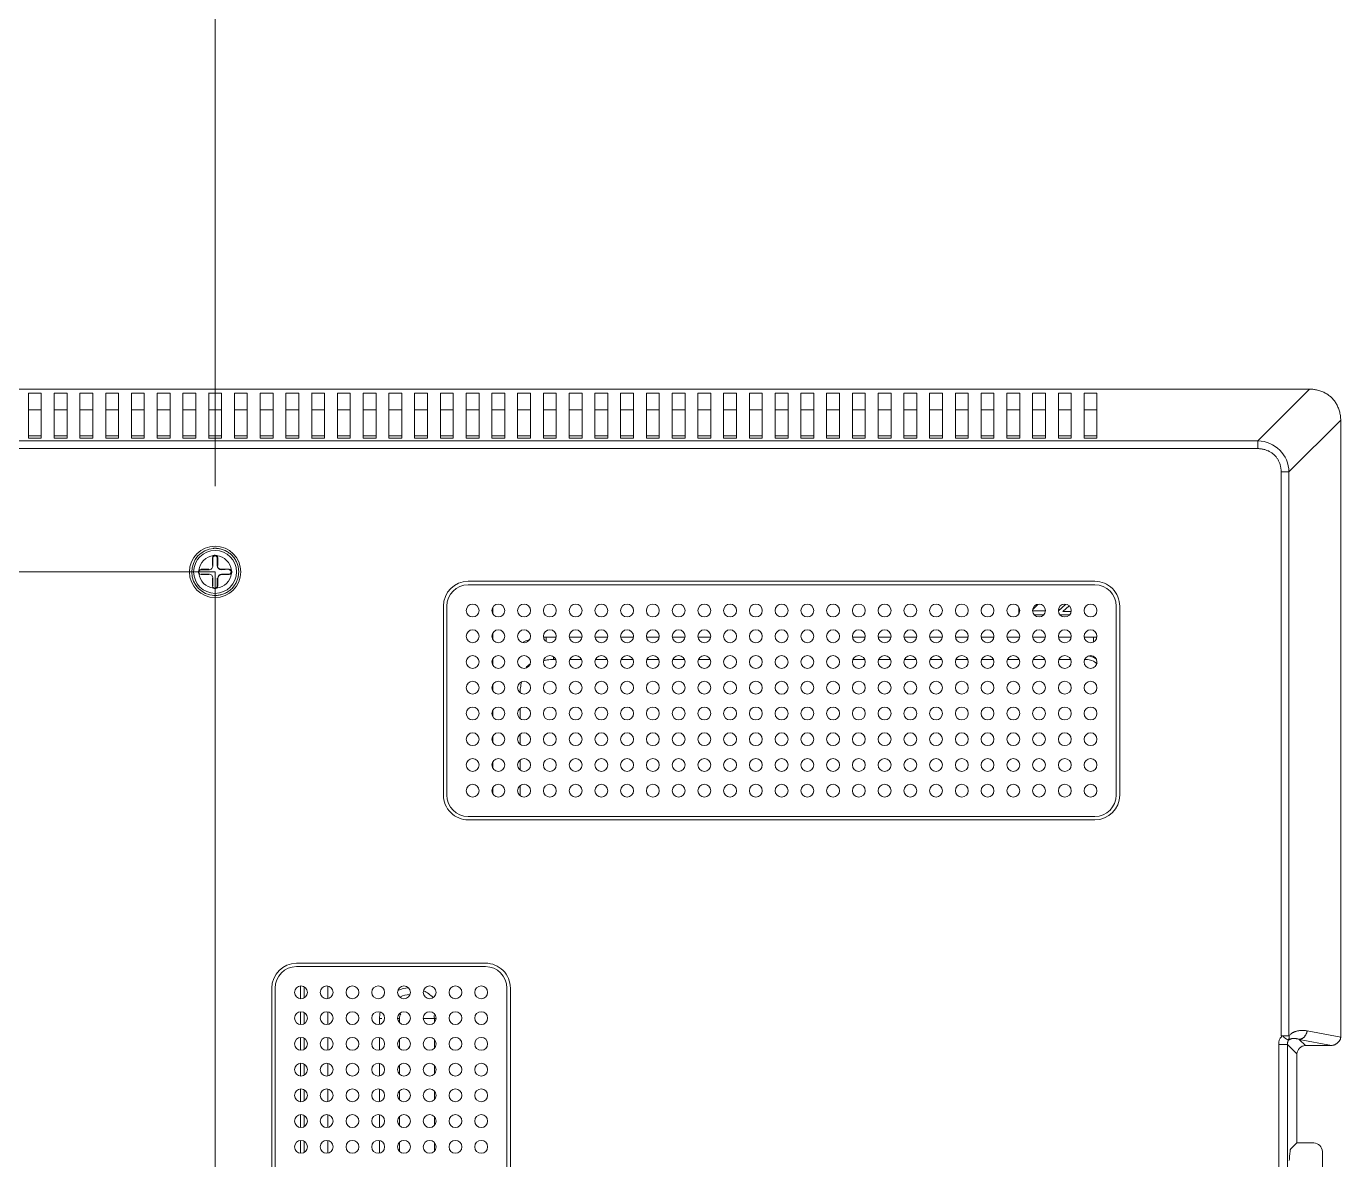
# Model space of a CAD drawing. Extents: x -382 to 1420, y -377 to 265.
# Drawn here: x -189.86 to -177.8, y -6.84 to 3.56 of the extents above; entities that cross this region are included whole.
import ezdxf

# ---------------------------------------------------------------- set-up
doc = ezdxf.new("R2010")
doc.units = 0
doc.header["$MEASUREMENT"] = 0
doc.layers.add('PDF_レイヤー 1', color=7, linetype='CONTINUOUS')

msp = doc.modelspace()

# ---------------------------------------------------------------- linework, layer by layer
at = {"layer": 'PDF_レイヤー 1', "lineweight": 0}
for points in [[(-188.12666, -0.65767), (-188.12666, 14.49723)], [(-189.83921, 0.1945), (-189.72103, 0.1945), (-189.72103, -0.21671)], [(-189.83916, -0.2167), (-189.83916, 0.19452)], [(-189.60296, 0.1945), (-189.48491, 0.1945), (-189.48491, -0.21671)], [(-189.6029, -0.2167), (-189.6029, 0.19452)], [(-189.36684, 0.1945), (-189.24865, 0.1945), (-189.24865, -0.21671)], [(-189.36678, -0.2167), (-189.36678, 0.19452)], [(-189.13058, 0.1945), (-189.0124, 0.1945), (-189.0124, -0.21671)], [(-189.13053, -0.2167), (-189.13053, 0.19452)], [(-188.89446, 0.1945), (-188.77628, 0.1945), (-188.77628, -0.21671)], [(-188.89441, -0.2167), (-188.89441, 0.19452)], [(-188.65822, 0.1945), (-188.54004, 0.1945), (-188.54004, -0.21671)], [(-188.65815, -0.2167), (-188.65815, 0.19452)], [(-188.30392, -0.21671), (-188.30392, 0.1945), (-188.42196, 0.1945)], [(-188.42191, -0.2167), (-188.42191, 0.19452)], [(-188.06766, -0.21671), (-188.06766, 0.1945), (-188.18585, 0.1945)], [(-188.18579, -0.2167), (-188.18579, 0.19452)], [(-187.83141, -0.21671), (-187.83141, 0.1945), (-187.94959, 0.1945)], [(-187.94953, -0.2167), (-187.94953, 0.19452)], [(-187.59529, -0.21671), (-187.59529, 0.1945), (-187.71347, 0.1945)], [(-187.71342, -0.2167), (-187.71342, 0.19452)], [(-187.35904, -0.21671), (-187.35904, 0.1945), (-187.47723, 0.1945)], [(-187.47716, -0.2167), (-187.47716, 0.19452)], [(-187.12293, -0.21671), (-187.12293, 0.1945), (-187.24097, 0.1945)], [(-187.24092, -0.2167), (-187.24092, 0.19452)], [(-186.88667, -0.21671), (-186.88667, 0.1945), (-187.00485, 0.1945)], [(-187.0048, -0.2167), (-187.0048, 0.19452)], [(-186.65041, -0.21671), (-186.65041, 0.1945), (-186.7686, 0.1945)], [(-186.76854, -0.2167), (-186.76854, 0.19452)], [(-186.41429, -0.21671), (-186.41429, 0.1945), (-186.53248, 0.1945)], [(-186.53242, -0.2167), (-186.53242, 0.19452)], [(-186.17805, -0.21671), (-186.17805, 0.1945), (-186.29624, 0.1945)], [(-186.29617, -0.2167), (-186.29617, 0.19452)], [(-185.9418, -0.21671), (-185.9418, 0.1945), (-186.05998, 0.1945)], [(-186.05992, -0.2167), (-186.05992, 0.19452)], [(-185.70568, -0.21671), (-185.70568, 0.1945), (-185.82386, 0.1945)], [(-185.82381, -0.2167), (-185.82381, 0.19452)], [(-185.46942, -0.21671), (-185.46942, 0.1945), (-185.5876, 0.1945)], [(-185.58755, -0.2167), (-185.58755, 0.19452)], [(-185.2333, -0.21671), (-185.2333, 0.1945), (-185.35135, 0.1945)], [(-185.35129, -0.2167), (-185.35129, 0.19452)], [(-184.99705, -0.21671), (-184.99705, 0.1945), (-185.11523, 0.1945)], [(-185.11517, -0.2167), (-185.11517, 0.19452)], [(-184.7608, -0.21671), (-184.7608, 0.1945), (-184.87899, 0.1945)], [(-184.87893, -0.2167), (-184.87893, 0.19452)], [(-184.52468, -0.21671), (-184.52468, 0.1945), (-184.64287, 0.1945)], [(-184.64281, -0.2167), (-184.64281, 0.19452)], [(-184.28843, -0.21671), (-184.28843, 0.1945), (-184.40661, 0.1945)], [(-184.40656, -0.2167), (-184.40656, 0.19452)], [(-184.05231, -0.21671), (-184.05231, 0.1945), (-184.17036, 0.1945)], [(-184.1703, -0.2167), (-184.1703, 0.19452)], [(-183.81605, -0.21671), (-183.81605, 0.1945), (-183.93424, 0.1945)], [(-183.93418, -0.2167), (-183.93418, 0.19452)], [(-183.57981, -0.21671), (-183.57981, 0.1945), (-183.69799, 0.1945)], [(-183.69794, -0.2167), (-183.69794, 0.19452)], [(-183.34369, -0.21671), (-183.34369, 0.1945), (-183.46188, 0.1945)], [(-183.46182, -0.2167), (-183.46182, 0.19452)], [(-183.10744, -0.21671), (-183.10744, 0.1945), (-183.22562, 0.1945)], [(-183.22556, -0.2167), (-183.22556, 0.19452)], [(-182.87118, -0.21671), (-182.87118, 0.1945), (-182.98936, 0.1945)], [(-182.98931, -0.2167), (-182.98931, 0.19452)], [(-182.63506, -0.21671), (-182.63506, 0.1945), (-182.75324, 0.1945)], [(-182.75319, -0.2167), (-182.75319, 0.19452)], [(-182.39882, -0.21671), (-182.39882, 0.1945), (-182.517, 0.1945)], [(-182.51693, -0.2167), (-182.51693, 0.19452)], [(-182.1627, -0.21671), (-182.1627, 0.1945), (-182.28075, 0.1945)], [(-182.28069, -0.2167), (-182.28069, 0.19452)], [(-181.92644, -0.21671), (-181.92644, 0.1945), (-182.04463, 0.1945)], [(-182.04457, -0.2167), (-182.04457, 0.19452)], [(-181.69019, -0.21671), (-181.69019, 0.1945), (-181.80837, 0.1945)], [(-181.80831, -0.2167), (-181.80831, 0.19452)], [(-181.45407, -0.21671), (-181.45407, 0.1945), (-181.57225, 0.1945)], [(-181.5722, -0.2167), (-181.5722, 0.19452)], [(-181.21783, -0.21671), (-181.21783, 0.1945), (-181.33601, 0.1945)], [(-181.33594, -0.2167), (-181.33594, 0.19452)], [(-180.98171, -0.21671), (-180.98171, 0.1945), (-181.09975, 0.1945)], [(-181.0997, -0.2167), (-181.0997, 0.19452)], [(-180.74545, -0.21671), (-180.74545, 0.1945), (-180.86363, 0.1945)], [(-180.86358, -0.2167), (-180.86358, 0.19452)], [(-180.50919, -0.21671), (-180.50919, 0.1945), (-180.62738, 0.1945)], [(-180.62732, -0.2167), (-180.62732, 0.19452)], [(-180.27308, -0.21671), (-180.27308, 0.1945), (-180.39126, 0.1945)], [(-180.3912, -0.2167), (-180.3912, 0.19452)], [(-180.03682, -0.21671), (-180.03682, 0.1945), (-180.155, 0.1945)], [(-180.15495, -0.2167), (-180.15495, 0.19452)], [(-177.80124, -0.05382), (-177.80138, -0.0441), (-177.80193, -0.03424), (-177.80277, -0.02438), (-177.80388, -0.01452), (-177.80443, -0.0098), (-177.8061, 0.00006), (-177.80805, 0.00992), (-177.81027, 0.01978), (-177.81291, 0.02951), (-177.81568, 0.03895), (-177.81888, 0.04839), (-177.82221, 0.0577), (-177.8261, 0.06686), (-177.82999, 0.07575), (-177.83415, 0.08436), (-177.83874, 0.09283), (-177.84346, 0.10103), (-177.84832, 0.10894), (-177.85346, 0.11672), (-177.85874, 0.12408), (-177.86429, 0.13116), (-177.86998, 0.13797), (-177.87582, 0.14463), (-177.88193, 0.15088), (-177.88818, 0.15699), (-177.89484, 0.16283), (-177.90165, 0.16852), (-177.90873, 0.17408), (-177.91623, 0.17935), (-177.92387, 0.18449), (-177.93178, 0.18935), (-177.93998, 0.19407), (-177.94845, 0.19852), (-177.95706, 0.20282), (-177.96609, 0.20671), (-177.97511, 0.21046), (-177.98428, 0.21393), (-177.99386, 0.21713), (-178.00331, 0.22004), (-178.01303, 0.22254), (-178.02289, 0.22477), (-178.03275, 0.22671), (-178.04261, 0.22838), (-178.04733, 0.22907), (-178.05733, 0.23018), (-178.06705, 0.23102), (-178.07691, 0.23143), (-178.08677, 0.23157)], [(-189.72103, 0.04248), (-189.83921, 0.04248)], [(-189.48491, 0.04248), (-189.60296, 0.04248)], [(-189.24865, 0.04248), (-189.36684, 0.04248)], [(-189.0124, 0.04248), (-189.13058, 0.04248)], [(-188.77628, 0.04248), (-188.89446, 0.04248)], [(-188.54004, 0.04248), (-188.65822, 0.04248)], [(-188.30392, 0.04248), (-188.42196, 0.04248)], [(-188.06766, 0.04248), (-188.18585, 0.04248)], [(-187.83141, 0.04248), (-187.94959, 0.04248)], [(-187.59529, 0.04248), (-187.71347, 0.04248)], [(-187.35904, 0.04248), (-187.47723, 0.04248)], [(-187.12293, 0.04248), (-187.24097, 0.04248)], [(-186.88667, 0.04248), (-187.00485, 0.04248)], [(-186.65041, 0.04248), (-186.7686, 0.04248)], [(-186.41429, 0.04248), (-186.53248, 0.04248)], [(-186.17805, 0.04248), (-186.29624, 0.04248)], [(-185.9418, 0.04248), (-186.05998, 0.04248)], [(-185.70568, 0.04248), (-185.82386, 0.04248)], [(-185.46942, 0.04248), (-185.5876, 0.04248)], [(-185.2333, 0.04248), (-185.35135, 0.04248)], [(-184.99705, 0.04248), (-185.11523, 0.04248)], [(-184.7608, 0.04248), (-184.87899, 0.04248)], [(-184.52468, 0.04248), (-184.64287, 0.04248)], [(-184.28843, 0.04248), (-184.40661, 0.04248)], [(-184.05231, 0.04248), (-184.17036, 0.04248)], [(-183.81605, 0.04248), (-183.93424, 0.04248)], [(-183.57981, 0.04248), (-183.69799, 0.04248)], [(-183.34369, 0.04248), (-183.46188, 0.04248)], [(-183.10744, 0.04248), (-183.22562, 0.04248)], [(-182.87118, 0.04248), (-182.98936, 0.04248)], [(-182.63506, 0.04248), (-182.75324, 0.04248)], [(-182.39882, 0.04248), (-182.517, 0.04248)], [(-182.1627, 0.04248), (-182.28075, 0.04248)], [(-181.92644, 0.04248), (-182.04463, 0.04248)], [(-181.69019, 0.04248), (-181.80837, 0.04248)], [(-181.45407, 0.04248), (-181.57225, 0.04248)], [(-181.21783, 0.04248), (-181.33601, 0.04248)], [(-180.98171, 0.04248), (-181.09975, 0.04248)], [(-180.74545, 0.04248), (-180.86363, 0.04248)], [(-180.50919, 0.04248), (-180.62738, 0.04248)], [(-180.27308, 0.04248), (-180.39126, 0.04248)], [(-180.03682, 0.04248), (-180.155, 0.04248)], [(-178.34703, -0.52829), (-178.27564, -0.52829), (-177.80124, -0.05375)], [(-177.80124, -0.05388), (-177.80124, -5.71351), (-178.10969, -5.6556)], [(-189.72103, -0.19743), (-189.83921, -0.19743)], [(-189.72103, -0.2167), (-189.83921, -0.2167)], [(-189.48491, -0.19743), (-189.60296, -0.19743)], [(-189.48491, -0.2167), (-189.60296, -0.2167)], [(-189.24865, -0.19743), (-189.36684, -0.19743)], [(-189.24865, -0.2167), (-189.36684, -0.2167)], [(-189.0124, -0.19743), (-189.13058, -0.19743)], [(-189.0124, -0.2167), (-189.13058, -0.2167)], [(-188.77628, -0.19743), (-188.89446, -0.19743)], [(-188.77628, -0.2167), (-188.89446, -0.2167)], [(-188.54004, -0.19743), (-188.65822, -0.19743)], [(-188.54004, -0.2167), (-188.65822, -0.2167)], [(-188.30392, -0.19743), (-188.42196, -0.19743)], [(-188.30392, -0.2167), (-188.42196, -0.2167)], [(-188.06766, -0.19743), (-188.18585, -0.19743)], [(-188.06766, -0.2167), (-188.18585, -0.2167)], [(-187.83141, -0.19743), (-187.94959, -0.19743)], [(-187.83141, -0.2167), (-187.94959, -0.2167)], [(-187.59529, -0.19743), (-187.71347, -0.19743)], [(-187.59529, -0.2167), (-187.71347, -0.2167)], [(-187.35904, -0.19743), (-187.47723, -0.19743)], [(-187.35904, -0.2167), (-187.47723, -0.2167)], [(-187.12293, -0.19743), (-187.24097, -0.19743)], [(-187.12293, -0.2167), (-187.24097, -0.2167)], [(-186.88667, -0.19743), (-187.00485, -0.19743)], [(-186.88667, -0.2167), (-187.00485, -0.2167)], [(-186.65041, -0.19743), (-186.7686, -0.19743)], [(-186.65041, -0.2167), (-186.7686, -0.2167)], [(-186.41429, -0.19743), (-186.53248, -0.19743)], [(-186.41429, -0.2167), (-186.53248, -0.2167)], [(-186.17805, -0.19743), (-186.29624, -0.19743)], [(-186.17805, -0.2167), (-186.29624, -0.2167)], [(-185.9418, -0.19743), (-186.05998, -0.19743)], [(-185.9418, -0.2167), (-186.05998, -0.2167)], [(-185.70568, -0.19743), (-185.82386, -0.19743)], [(-185.70568, -0.2167), (-185.82386, -0.2167)], [(-185.46942, -0.19743), (-185.5876, -0.19743)], [(-185.46942, -0.2167), (-185.5876, -0.2167)], [(-185.2333, -0.19743), (-185.35135, -0.19743)], [(-185.2333, -0.2167), (-185.35135, -0.2167)], [(-184.99705, -0.19743), (-185.11523, -0.19743)], [(-184.99705, -0.2167), (-185.11523, -0.2167)], [(-184.7608, -0.19743), (-184.87899, -0.19743)], [(-184.7608, -0.2167), (-184.87899, -0.2167)], [(-184.52468, -0.19743), (-184.64287, -0.19743)], [(-184.52468, -0.2167), (-184.64287, -0.2167)], [(-184.28843, -0.19743), (-184.40661, -0.19743)], [(-184.28843, -0.2167), (-184.40661, -0.2167)], [(-184.05231, -0.19743), (-184.17036, -0.19743)], [(-184.05231, -0.2167), (-184.17036, -0.2167)], [(-183.81605, -0.19743), (-183.93424, -0.19743)], [(-183.81605, -0.2167), (-183.93424, -0.2167)], [(-183.57981, -0.19743), (-183.69799, -0.19743)], [(-183.57981, -0.2167), (-183.69799, -0.2167)], [(-183.34369, -0.19743), (-183.46188, -0.19743)], [(-183.34369, -0.2167), (-183.46188, -0.2167)], [(-183.10744, -0.19743), (-183.22562, -0.19743)], [(-183.10744, -0.2167), (-183.22562, -0.2167)], [(-182.87118, -0.19743), (-182.98936, -0.19743)], [(-182.87118, -0.2167), (-182.98936, -0.2167)], [(-182.63506, -0.19743), (-182.75324, -0.19743)], [(-182.63506, -0.2167), (-182.75324, -0.2167)], [(-182.39882, -0.19743), (-182.517, -0.19743)], [(-182.39882, -0.2167), (-182.517, -0.2167)], [(-182.1627, -0.19743), (-182.28075, -0.19743)], [(-182.1627, -0.2167), (-182.28075, -0.2167)], [(-181.92644, -0.19743), (-182.04463, -0.19743)], [(-181.92644, -0.2167), (-182.04463, -0.2167)], [(-181.69019, -0.19743), (-181.80837, -0.19743)], [(-181.69019, -0.2167), (-181.80837, -0.2167)], [(-181.45407, -0.19743), (-181.57225, -0.19743)], [(-181.45407, -0.2167), (-181.57225, -0.2167)], [(-181.21783, -0.19743), (-181.33601, -0.19743)], [(-181.21783, -0.2167), (-181.33601, -0.2167)], [(-180.98171, -0.19743), (-181.09975, -0.19743)], [(-180.98171, -0.2167), (-181.09975, -0.2167)], [(-180.74545, -0.19743), (-180.86363, -0.19743)], [(-180.74545, -0.2167), (-180.86363, -0.2167)], [(-180.50919, -0.19743), (-180.62738, -0.19743)], [(-180.50919, -0.2167), (-180.62738, -0.2167)], [(-180.27308, -0.19743), (-180.39126, -0.19743)], [(-180.27308, -0.2167), (-180.39126, -0.2167)], [(-180.03682, -0.19743), (-180.155, -0.19743)], [(-180.03682, -0.2167), (-180.155, -0.2167)], [(-178.56113, -0.24283), (-178.56113, -0.31421), (-221.31234, -0.31421)], [(-178.56113, -0.31421), (-178.55377, -0.31435), (-178.54655, -0.31463), (-178.53905, -0.31533), (-178.53155, -0.31616), (-178.52808, -0.31671), (-178.52072, -0.31783), (-178.51322, -0.31935), (-178.506, -0.32102), (-178.49864, -0.32282), (-178.49142, -0.32505), (-178.48433, -0.32741), (-178.47739, -0.33005), (-178.47072, -0.33282), (-178.46406, -0.33574), (-178.45753, -0.33893), (-178.45114, -0.34227), (-178.44503, -0.34588), (-178.43906, -0.34949), (-178.43323, -0.35338), (-178.42767, -0.3574), (-178.42239, -0.36143), (-178.41725, -0.36588), (-178.41226, -0.37018), (-178.40767, -0.37476), (-178.40295, -0.37949), (-178.39865, -0.38435), (-178.39434, -0.38949), (-178.39031, -0.3949), (-178.38615, -0.40046), (-178.3824, -0.40615), (-178.37865, -0.41212), (-178.37504, -0.41837), (-178.37184, -0.42462), (-178.36851, -0.43115), (-178.36559, -0.43781), (-178.36282, -0.44462), (-178.36032, -0.45156), (-178.35795, -0.45865), (-178.35573, -0.46587), (-178.35393, -0.47309), (-178.35212, -0.48045), (-178.35059, -0.48781), (-178.34948, -0.49531), (-178.34907, -0.49878), (-178.34809, -0.50614), (-178.34754, -0.51364), (-178.34712, -0.521), (-178.34698, -0.52836)], [(-178.34698, -5.7011), (-178.34698, -0.52822)], [(-188.14632, -1.31706), (-188.15188, -1.31706)], [(-188.15188, -1.31707), (-188.15188, -1.38595), (-188.14632, -1.38595), (-188.14632, -1.31707)], [(-188.13005, -1.22856), (-188.13255, -1.22856)], [(-188.12666, -1.22851), (-188.12832, -1.22851)], [(-188.12218, -1.22856), (-188.12343, -1.22856)], [(-188.12096, -1.22856), (-188.12221, -1.22856)], [(-188.11038, -1.22911), (-188.10594, -1.22952), (-188.09677, -1.23063), (-188.08774, -1.23202), (-188.07886, -1.23383), (-188.07011, -1.23605), (-188.06136, -1.23855), (-188.05289, -1.24147), (-188.04428, -1.2448), (-188.03594, -1.24841), (-188.03192, -1.25035), (-188.02775, -1.25244), (-188.01983, -1.25674), (-188.01192, -1.26146), (-188.00428, -1.26646), (-187.99706, -1.27174), (-187.98984, -1.2773), (-187.98289, -1.28313), (-187.97623, -1.28938), (-187.9697, -1.29577), (-187.96678, -1.2991), (-187.96081, -1.30604), (-187.95789, -1.30951), (-187.95234, -1.3166), (-187.94706, -1.3241), (-187.9422, -1.33174), (-187.9397, -1.33576), (-187.93526, -1.34368), (-187.93123, -1.35173), (-187.92762, -1.36007), (-187.92415, -1.3684), (-187.92123, -1.37701), (-187.91845, -1.38576), (-187.91623, -1.39451), (-187.91429, -1.40326), (-187.91262, -1.41228), (-187.91151, -1.42145), (-187.91081, -1.43048), (-187.91026, -1.43964), (-187.91026, -1.44867), (-187.91068, -1.4577), (-187.91123, -1.46672), (-187.91234, -1.47575), (-187.91387, -1.48464), (-187.91581, -1.49367), (-187.9179, -1.50241), (-187.92054, -1.51116), (-187.92345, -1.51977), (-187.92679, -1.52825), (-187.9304, -1.53644), (-187.93442, -1.54463), (-187.93887, -1.55269), (-187.94359, -1.56046), (-187.94859, -1.56796), (-187.95387, -1.57546), (-187.95942, -1.58255), (-187.96539, -1.58949), (-187.97164, -1.59616), (-187.97817, -1.60241), (-187.98484, -1.60852), (-187.99178, -1.61435), (-187.999, -1.6199), (-188.00664, -1.62518), (-188.01428, -1.63004), (-188.02205, -1.63462), (-188.03011, -1.63879), (-188.0383, -1.64268), (-188.04664, -1.64615), (-188.05525, -1.64935), (-188.06386, -1.65212), (-188.07274, -1.65462), (-188.08163, -1.65671), (-188.09038, -1.65851), (-188.09941, -1.65976), (-188.10844, -1.66073), (-188.11746, -1.66129)], [(-188.1271, -1.44499), (-188.12543, -17.19165), (-211.74667, -17.19165)], [(-211.74666, -17.19167), (-211.74666, -1.44502), (-188.12709, -1.44502)], [(-187.99877, -1.42535), (-187.99877, -1.4198)], [(-188.12802, -1.66154), (-188.12663, -1.66154)], [(-188.12666, -1.64187), (-188.12666, -1.66159)], [(-188.12666, -1.66154), (-188.12374, -1.66154)], [(-188.10699, -1.57298), (-188.10158, -1.57298)], [(-185.57859, -1.82991), (-185.57859, -1.76867)], [(-180.75373, -1.8293), (-180.75373, -1.76945)], [(-180.62732, -1.80354), (-180.50914, -1.80354)], [(-180.62448, -1.78889), (-180.58004, -1.74334)], [(-180.32461, -1.74278), (-180.38919, -1.80153)], [(-180.27313, -1.80937), (-180.35174, -1.80937), (-180.29355, -1.75716)], [(-180.52696, -1.83873), (-180.60973, -1.83873)], [(-180.29084, -1.83873), (-180.37347, -1.83873)], [(-185.57859, -2.06617), (-185.57859, -2.00493)], [(-185.08995, -2.08232), (-185.08995, -2.04385), (-184.99705, -2.04385)], [(-184.87893, -2.04385), (-184.76075, -2.04385)], [(-184.64281, -2.04385), (-184.52463, -2.04385)], [(-184.40656, -2.04385), (-184.28837, -2.04385)], [(-184.1703, -2.04385), (-184.05225, -2.04385)], [(-183.93418, -2.04385), (-183.816, -2.04385)], [(-183.69794, -2.04385), (-183.57975, -2.04385)], [(-182.28069, -2.04385), (-182.16264, -2.04385)], [(-182.04457, -2.04385), (-181.92639, -2.04385)], [(-181.80831, -2.04385), (-181.69013, -2.04385)], [(-181.5722, -2.04385), (-181.45401, -2.04385)], [(-181.33594, -2.04385), (-181.21776, -2.04385)], [(-181.0997, -2.04385), (-180.98165, -2.04385)], [(-180.86358, -2.04385), (-180.7454, -2.04385)], [(-180.62732, -2.04385), (-180.50914, -2.04385)], [(-180.3912, -2.04385), (-180.27302, -2.04385)], [(-180.06869, -2.08739), (-180.06869, -2.04392)], [(-185.57859, -2.30236), (-185.57859, -2.24111)], [(-185.02174, -2.22532), (-185.02174, -2.24838)], [(-184.76718, -2.24838), (-184.87258, -2.24838)], [(-184.53092, -2.24838), (-184.63647, -2.24838)], [(-184.2948, -2.24838), (-184.40021, -2.24838)], [(-184.05855, -2.24838), (-184.16409, -2.24838)], [(-183.82243, -2.24838), (-183.92784, -2.24838)], [(-183.58618, -2.24838), (-183.69159, -2.24838)], [(-182.16894, -2.24838), (-182.27448, -2.24838)], [(-181.93282, -2.24838), (-182.03823, -2.24838)], [(-181.69656, -2.24838), (-181.80197, -2.24838)], [(-181.4603, -2.24838), (-181.56585, -2.24838)], [(-181.2242, -2.24838), (-181.32961, -2.24838)], [(-180.98794, -2.24838), (-181.09349, -2.24838)], [(-180.75183, -2.24838), (-180.85723, -2.24838)], [(-180.51557, -2.24838), (-180.62098, -2.24838)], [(-180.27931, -2.24838), (-180.38486, -2.24838)], [(-185.57859, -2.53854), (-185.57859, -2.4773)], [(-185.57859, -2.77472), (-185.57859, -2.71347)], [(-185.32864, -2.69979), (-185.32864, -2.78854)], [(-185.57859, -3.01091), (-185.57859, -2.94966)], [(-185.32864, -2.93605), (-185.32864, -3.02479)], [(-185.57859, -3.24716), (-185.57859, -3.18592)], [(-185.32864, -3.17222), (-185.32864, -3.26097)], [(-185.57859, -3.48335), (-185.57859, -3.4221)], [(-185.32864, -3.40841), (-185.32864, -3.49715)], [(-187.34235, -5.36124), (-187.34235, -5.24472)], [(-187.30831, -5.25328), (-187.30831, -5.35243)], [(-187.0924, -5.24676), (-187.0924, -5.35911)], [(-187.34235, -5.59741), (-187.34235, -5.48103)], [(-187.30831, -5.48953), (-187.30831, -5.58869)], [(-187.0924, -5.48295), (-187.0924, -5.5953)], [(-186.61814, -5.59484), (-186.61814, -5.54304)], [(-186.4345, -5.58004), (-186.4345, -5.5431), (-186.45533, -5.5431)], [(-186.09925, -5.5431), (-186.21577, -5.5431)], [(-187.34235, -5.8336), (-187.34235, -5.71722)], [(-187.30831, -5.72572), (-187.30831, -5.82488)], [(-187.0924, -5.71914), (-187.0924, -5.83149)], [(-186.61814, -5.83103), (-186.61814, -5.71965)], [(-186.4345, -5.73459), (-186.4345, -5.81611)], [(-186.11539, -5.81313), (-186.11539, -5.73758)], [(-178.36895, -17.02863), (-178.36895, -5.78144)], [(-178.347, -5.70114), (-178.34214, -5.70253), (-178.33464, -5.70267), (-178.27561, -5.70114)], [(-178.27986, -5.74091), (-178.28167, -5.74425), (-178.2832, -5.74758), (-178.28473, -5.75105), (-178.28611, -5.75466), (-178.28736, -5.75827), (-178.2882, -5.76216), (-178.28834, -5.76244), (-178.28917, -5.76619), (-178.28986, -5.76994), (-178.29028, -5.77383), (-178.29056, -5.77758), (-178.29056, -5.78133), (-178.29056, -16.9502)], [(-178.18098, -5.73405), (-177.8849, -5.7896)], [(-178.18093, -5.73404), (-178.12552, -5.78959), (-177.88498, -5.78959)], [(-177.88491, -5.78959), (-177.88172, -5.78959), (-177.87825, -5.78931), (-177.87491, -5.78876), (-177.8713, -5.78806), (-177.86769, -5.78723), (-177.86408, -5.78612), (-177.86033, -5.78473), (-177.85658, -5.78334), (-177.85283, -5.78153), (-177.84894, -5.77959), (-177.84519, -5.77751), (-177.84144, -5.77515), (-177.8377, -5.77265), (-177.83728, -5.77237), (-177.83381, -5.76973), (-177.8302, -5.76681), (-177.827, -5.7639), (-177.82395, -5.76084), (-177.82089, -5.75779), (-177.81825, -5.75459), (-177.81561, -5.7514), (-177.81311, -5.74807), (-177.81117, -5.74487), (-177.80909, -5.74154), (-177.80742, -5.73834), (-177.80603, -5.73501), (-177.80464, -5.73182), (-177.80353, -5.72876), (-177.8027, -5.72557), (-177.802, -5.72251), (-177.80159, -5.71946), (-177.80131, -5.7164), (-177.80117, -5.71348)], [(-187.34235, -6.06986), (-187.34235, -5.95334)], [(-187.30831, -5.96191), (-187.30831, -6.06107)], [(-187.0924, -5.95539), (-187.0924, -6.06775)], [(-186.61814, -6.06722), (-186.61814, -5.95584)], [(-186.4345, -5.97078), (-186.4345, -6.0523)], [(-186.11539, -6.0493), (-186.11539, -5.97375)], [(-187.34235, -6.30604), (-187.34235, -6.18953)], [(-187.30831, -6.19808), (-187.30831, -6.29724)], [(-187.0924, -6.19158), (-187.0924, -6.30393)], [(-186.61814, -6.30346), (-186.61814, -6.19208)], [(-186.4345, -6.20697), (-186.4345, -6.28863)], [(-186.11539, -6.28549), (-186.11539, -6.20994)], [(-187.34235, -6.54223), (-187.34235, -6.42585)], [(-187.30831, -6.43427), (-187.30831, -6.53343)], [(-187.0924, -6.42775), (-187.0924, -6.54011)], [(-186.61814, -6.53965), (-186.61814, -6.42827)], [(-186.4345, -6.44316), (-186.4345, -6.52482)], [(-186.11539, -6.52168), (-186.11539, -6.44627)], [(-187.34235, -6.7784), (-187.34235, -6.66203)], [(-187.30831, -6.67052), (-187.30831, -6.76968)], [(-187.0924, -6.66394), (-187.0924, -6.77629)], [(-186.61814, -6.77583), (-186.61814, -6.66446)], [(-186.4345, -6.67934), (-186.4345, -6.761)], [(-186.11539, -6.75793), (-186.11539, -6.68238)]]:
    msp.add_lwpolyline(points, dxfattribs=at)
for points in [[(-221.78674, 0.2316), (-178.08673, 0.2316), (-178.56113, -0.24294, -0.40182696), (-178.27564, -0.52822), (-178.27568, -5.70111), (-178.27499, -5.70458), (-178.27499, -5.70472), (-178.27457, -5.70833), (-178.2743, -5.71194), (-178.27416, -5.71542), (-178.2743, -5.71903), (-178.27457, -5.7225), (-178.27513, -5.72583), (-178.27582, -5.72916), (-178.27652, -5.73236), (-178.27735, -5.73527), (-178.27846, -5.73819), (-178.27985, -5.74097)], [(-178.56112, -0.24287), (-221.31232, -0.24287, 0.40168178)], [(-188.14063, -1.22898, 0.94336992), (-188.13289, -1.66147), (-188.13192, -1.66147)], [(-188.1128, -1.29607, 0.1335735), (-188.12571, -1.29191), (-188.12585, -1.29191), (-188.12599, -1.29191), (-188.12613, -1.29191), (-188.12627, -1.29191), (-188.12641, -1.29191), (-188.12655, -1.29191), (-188.12668, -1.29191, 0.14642674), (-188.14063, -1.29611)], [(-188.06768, -1.41984, -0.41495902), (-188.10699, -1.38594), (-188.10698, -1.31706), (-188.10156, -1.31706), (-188.10158, -1.38595), (-188.10699, -1.38595, 0.41401903), (-188.06766, -1.42535), (-187.99878, -1.41987), (-188.06766, -1.41987), (-188.06766, -1.42542)], [(-188.14057, -1.59405, -0.35996917), (-188.2757, -1.45892, 0.24978979), (-188.25473, -1.47031, -1.00143569), (-188.25469, -1.42535, 0.2525718), (-188.27566, -1.43112)], [(-188.15188, -1.57298, 0.25464182), (-188.14066, -1.59398, 0.13013062), (-188.1276, -1.59814), (-188.12746, -1.59814), (-188.12732, -1.59814), (-188.12718, -1.59814), (-188.12705, -1.59814), (-188.12691, -1.59814), (-188.12677, -1.59814), (-188.12663, -1.59814, 0.15192253), (-188.11282, -1.594, 0.2525718), (-188.10156, -1.57296), (-188.10156, -1.50408), (-188.10699, -1.50408), (-188.10699, -1.57296, -1.00369918), (-188.15188, -1.57298)], [(-188.06766, -1.47024), (-188.06765, -1.46468), (-187.99877, -1.4647), (-187.99877, -1.47025), (-188.06765, -1.47025, 0.41495902), (-188.10155, -1.50414, -0.41401903), (-188.06766, -1.46468)], [(-180.15495, -2.04385), (-180.06871, -2.04385, -0.02149127), (-180.03968, -2.04514)], [(-185.00342, -2.24838), (-185.02175, -2.24838, 0.03699458), (-185.08019, -2.25306, 0.02593814), (-185.11255, -2.26)], [(-180.03679, -2.28837, 0.19617885), (-180.13692, -2.24838), (-180.14859, -2.24838)], [(-180.04185, -2.24458, 0.04816521), (-180.07254, -2.22806, 0.06076009), (-180.11722, -2.21616)], [(-185.31414, -2.45422, 0.03891107), (-185.32567, -2.50783, 0.03081039), (-185.32859, -2.55518)], [(-186.59631, -5.5431), (-186.61811, -5.5431, -0.05179131), (-186.61217, -5.48471)], [(-186.11539, -5.57694), (-186.11539, -5.54306, 0.03239175), (-186.11734, -5.51407)], [(-178.2756, -5.70115), (-178.27532, -5.70087), (-178.2706, -5.69615), (-178.26588, -5.69185), (-178.26144, -5.68782), (-178.25699, -5.68435), (-178.25241, -5.68088), (-178.24824, -5.67782), (-178.24394, -5.67504), (-178.23977, -5.67241), (-178.2356, -5.67004), (-178.2313, -5.66796), (-178.22699, -5.66588), (-178.22241, -5.66407), (-178.21769, -5.66213), (-178.21283, -5.6606), (-178.20769, -5.65907), (-178.20255, -5.65768), (-178.19714, -5.65643), (-178.19158, -5.65546), (-178.18575, -5.65449), (-178.17978, -5.6538), (-178.17353, -5.6531), (-178.16714, -5.65268), (-178.16061, -5.65255), (-178.15367, -5.65241), (-178.14672, -5.65255), (-178.1395, -5.65268), (-178.13186, -5.65324), (-178.12409, -5.65393), (-178.11617, -5.65477), (-178.10964, -5.6556), (-178.10978, -5.6588), (-178.1102, -5.66227), (-178.11089, -5.66574), (-178.11173, -5.66921), (-178.11256, -5.67282), (-178.11381, -5.67643), (-178.1152, -5.68018), (-178.11686, -5.68393), (-178.11867, -5.68754), (-178.12075, -5.69129), (-178.12311, -5.6949), (-178.12534, -5.69851), (-178.12617, -5.69949), (-178.12881, -5.7031), (-178.13145, -5.70643), (-178.1345, -5.70962), (-178.13742, -5.71268), (-178.14047, -5.7156), (-178.14353, -5.71823), (-178.14672, -5.72073), (-178.14992, -5.72296), (-178.15311, -5.72504), (-178.15631, -5.72684), (-178.1595, -5.72837), (-178.16269, -5.7299), (-178.16575, -5.73101), (-178.16894, -5.73198), (-178.172, -5.73282), (-178.17505, -5.73351), (-178.17797, -5.73379), (-178.18097, -5.73402), (-178.18305, -5.73347), (-178.18861, -5.7318), (-178.1943, -5.73041), (-178.19986, -5.72916), (-178.20541, -5.72805), (-178.21083, -5.72722), (-178.21611, -5.72653), (-178.22124, -5.72611), (-178.22611, -5.72583), (-178.23097, -5.72583), (-178.23569, -5.72583), (-178.23999, -5.72611), (-178.2443, -5.72653), (-178.24819, -5.72722), (-178.25221, -5.72791), (-178.25582, -5.72889), (-178.25957, -5.72986), (-178.26277, -5.73111), (-178.26596, -5.73236), (-178.26902, -5.73389), (-178.27193, -5.73541), (-178.27471, -5.73722), (-178.27721, -5.73902), (-178.27985, -5.74097), (-178.28749, -5.73639, -0.15286422), (-178.32842, -5.70546)], [(-178.2039, -6.68327), (-178.2039, -5.86812), (-178.29056, -5.78133), (-178.36888, -5.78133, -0.25258049), (-178.34215, -5.70917)], [(-177.96764, -16.44587), (-177.96764, -6.76228, 0.35387226), (-178.04644, -6.68327), (-178.20384, -6.68322), (-178.25846, -6.73774), (-178.25957, -6.73899), (-178.26041, -6.74024), (-178.26124, -6.74191), (-178.26207, -6.74344), (-178.26263, -6.74552), (-178.26332, -6.74774), (-178.26374, -6.75024), (-178.26416, -6.75343), (-178.26457, -6.75732), (-178.26555, -6.76704), (-178.26693, -6.77871), (-178.26846, -6.79051), (-178.26957, -6.80079), (-178.27068, -6.81107), (-178.27138, -6.8219), (-178.27221, -6.83329), (-178.27291, -6.84565)]]:
    msp.add_lwpolyline(points, format="xyb", dxfattribs=at)
for points in [[(-188.18579, -1.42535), (-188.1858, -1.41987), (-188.25469, -1.41987), (-188.25469, -1.42535), (-188.1858, -1.42535, 0.41461268), (-188.14635, -1.38591, -0.41495902)], [(-188.14632, -1.50408), (-188.15188, -1.50409), (-188.15188, -1.57298), (-188.14632, -1.57298), (-188.14632, -1.50409, 0.41461268), (-188.18579, -1.4647), (-188.18579, -1.47025), (-188.25469, -1.47024), (-188.25467, -1.46468), (-188.18579, -1.46468, -0.41495902)], [(-180.05655, -1.53162, -0.41423358), (-179.82824, -1.75993), (-179.82824, -3.49214, -0.41400549), (-180.05648, -3.72041), (-185.80417, -3.72041, -0.41423358), (-186.03238, -3.4921), (-186.03238, -1.75989, -0.41400549), (-185.80414, -1.53162)], [(-185.80414, -1.56315, 0.41416728), (-186.00093, -1.75993), (-186.00093, -3.4921, 0.41416728), (-185.80414, -3.68896), (-180.05648, -3.68896, 0.41390261), (-179.85971, -3.4921), (-179.85971, -1.75989, 0.41416728), (-180.05648, -1.56315)], [(-185.6466, -5.03527, -0.41423358), (-185.41829, -5.26358), (-185.41829, -14.31792, -0.41400549), (-185.64654, -14.54621), (-187.37875, -14.54621, -0.41410757), (-187.60709, -14.31796), (-187.60709, -5.26362, -0.4141076), (-187.37871, -5.03527)], [(-187.37871, -5.06672, 0.41402108), (-187.57562, -5.26358), (-187.57562, -14.31796, 0.41402108), (-187.37871, -14.51475), (-185.64654, -14.51475, 0.41390261), (-185.44976, -14.31796), (-185.44976, -5.26362, 0.41416728), (-185.64654, -5.06672)]]:
    msp.add_lwpolyline(points, format="xyb", close=True, dxfattribs=at)
for centre, radius in [((-188.12673, -1.44498), 0.23619), ((-188.12667, -1.44503), 0.1968), ((-185.76465, -1.79928), 0.05897), ((-185.52842, -1.79931), 0.059), ((-185.29228, -1.79928), 0.05897), ((-185.05602, -1.79928), 0.05897), ((-184.81981, -1.79931), 0.059), ((-184.58366, -1.79928), 0.05897), ((-184.34743, -1.79931), 0.059), ((-184.11128, -1.79928), 0.05897), ((-183.87503, -1.79928), 0.05897), ((-183.63881, -1.79931), 0.059), ((-183.40267, -1.79928), 0.05897), ((-183.16644, -1.79931), 0.059), ((-182.93027, -1.7994), 0.05909), ((-182.69403, -1.79928), 0.05897), ((-182.45782, -1.79931), 0.059), ((-182.22167, -1.79928), 0.05897), ((-181.98545, -1.79931), 0.059), ((-181.74928, -1.7994), 0.05909), ((-181.51304, -1.79928), 0.05897), ((-181.27683, -1.79931), 0.059), ((-181.04068, -1.79928), 0.05897), ((-180.80445, -1.79931), 0.059), ((-180.5682, -1.79931), 0.059), ((-180.33205, -1.79928), 0.05897), ((-180.09582, -1.79931), 0.059), ((-185.76465, -2.03547), 0.05897), ((-185.52842, -2.0355), 0.059), ((-185.29228, -2.03547), 0.05897), ((-185.05602, -2.03547), 0.05897), ((-184.81981, -2.0355), 0.059), ((-184.58366, -2.03547), 0.05897), ((-184.34743, -2.0355), 0.059), ((-184.11128, -2.03547), 0.05897), ((-183.87503, -2.03547), 0.05897), ((-183.63881, -2.0355), 0.059), ((-183.40267, -2.03547), 0.05897), ((-183.16644, -2.0355), 0.059), ((-182.93027, -2.03559), 0.05909), ((-182.69403, -2.03547), 0.05897), ((-182.45782, -2.0355), 0.059), ((-182.22167, -2.03547), 0.05897), ((-181.98545, -2.0355), 0.059), ((-181.74928, -2.03559), 0.05909), ((-181.51304, -2.03547), 0.05897), ((-181.27683, -2.0355), 0.059), ((-181.04068, -2.03547), 0.05897), ((-180.80445, -2.0355), 0.059), ((-180.5682, -2.0355), 0.059), ((-180.33205, -2.03547), 0.05897), ((-180.09582, -2.0355), 0.059), ((-185.76465, -2.27166), 0.05897), ((-185.52842, -2.27169), 0.059), ((-185.29228, -2.27166), 0.05897), ((-185.05602, -2.27166), 0.05897), ((-184.81981, -2.27169), 0.059), ((-184.58366, -2.27166), 0.05897), ((-184.34743, -2.27169), 0.059), ((-184.11128, -2.27166), 0.05897), ((-183.87503, -2.27166), 0.05897), ((-183.63881, -2.27169), 0.059), ((-183.40267, -2.27166), 0.05897), ((-183.16644, -2.27169), 0.059), ((-182.93027, -2.27178), 0.05909), ((-182.69403, -2.27166), 0.05897), ((-182.45782, -2.27169), 0.059), ((-182.22167, -2.27166), 0.05897), ((-181.98545, -2.27169), 0.059), ((-181.74928, -2.27178), 0.05909), ((-181.51304, -2.27166), 0.05897), ((-181.27683, -2.27169), 0.059), ((-181.04068, -2.27166), 0.05897), ((-180.80445, -2.27169), 0.059), ((-180.5682, -2.27169), 0.059), ((-180.33205, -2.27166), 0.05897), ((-180.09582, -2.27169), 0.059), ((-185.76465, -2.5079), 0.05897), ((-185.52842, -2.50793), 0.059), ((-185.29228, -2.5079), 0.05897), ((-185.05602, -2.5079), 0.05897), ((-184.81981, -2.50793), 0.059), ((-184.58366, -2.5079), 0.05897), ((-184.34743, -2.50793), 0.059), ((-184.11128, -2.5079), 0.05897), ((-183.87503, -2.5079), 0.05897), ((-183.63881, -2.50793), 0.059), ((-183.40267, -2.5079), 0.05897), ((-183.16644, -2.50793), 0.059), ((-182.93027, -2.50802), 0.05909), ((-182.69403, -2.5079), 0.05897), ((-182.45782, -2.50793), 0.059), ((-182.22167, -2.5079), 0.05897), ((-181.98545, -2.50793), 0.059), ((-181.74928, -2.50802), 0.05909), ((-181.51304, -2.5079), 0.05897), ((-181.27683, -2.50793), 0.059), ((-181.04068, -2.5079), 0.05897), ((-180.80445, -2.50793), 0.059), ((-180.5682, -2.50793), 0.059), ((-180.33205, -2.5079), 0.05897), ((-180.09582, -2.50793), 0.059), ((-185.76465, -2.74409), 0.05897), ((-185.52842, -2.74412), 0.059), ((-185.29228, -2.74409), 0.05897), ((-185.05602, -2.74409), 0.05897), ((-184.81981, -2.74412), 0.059), ((-184.58366, -2.74409), 0.05897), ((-184.34743, -2.74412), 0.059), ((-184.11128, -2.74409), 0.05897), ((-183.87503, -2.74409), 0.05897), ((-183.63881, -2.74412), 0.059), ((-183.40267, -2.74409), 0.05897), ((-183.16644, -2.74412), 0.059), ((-182.93027, -2.74421), 0.05909), ((-182.69403, -2.74409), 0.05897), ((-182.45782, -2.74412), 0.059), ((-182.22167, -2.74409), 0.05897), ((-181.98545, -2.74412), 0.059), ((-181.74928, -2.74421), 0.05909), ((-181.51304, -2.74409), 0.05897), ((-181.27683, -2.74412), 0.059), ((-181.04068, -2.74409), 0.05897), ((-180.80445, -2.74412), 0.059), ((-180.5682, -2.74412), 0.059), ((-180.33205, -2.74409), 0.05897), ((-180.09582, -2.74412), 0.059), ((-185.76465, -2.98028), 0.05897), ((-185.52842, -2.9803), 0.059), ((-185.29228, -2.98028), 0.05897), ((-185.05602, -2.98028), 0.05897), ((-184.81981, -2.9803), 0.059), ((-184.58366, -2.98028), 0.05897), ((-184.34743, -2.9803), 0.059), ((-184.11128, -2.98028), 0.05897), ((-183.87503, -2.98028), 0.05897), ((-183.63881, -2.9803), 0.059), ((-183.40267, -2.98028), 0.05897), ((-183.16644, -2.9803), 0.059), ((-182.93027, -2.98039), 0.05909), ((-182.69403, -2.98028), 0.05897), ((-182.45782, -2.9803), 0.059), ((-182.22167, -2.98028), 0.05897), ((-181.98545, -2.9803), 0.059), ((-181.74928, -2.98039), 0.05909), ((-181.51304, -2.98028), 0.05897), ((-181.27683, -2.9803), 0.059), ((-181.04068, -2.98028), 0.05897), ((-180.80445, -2.9803), 0.059), ((-180.5682, -2.9803), 0.059), ((-180.33205, -2.98028), 0.05897), ((-180.09582, -2.9803), 0.059), ((-185.76465, -3.21646), 0.05897), ((-185.52842, -3.21649), 0.059), ((-185.29228, -3.21646), 0.05897), ((-185.05602, -3.21646), 0.05897), ((-184.81981, -3.21649), 0.059), ((-184.58366, -3.21646), 0.05897), ((-184.34743, -3.21649), 0.059), ((-184.11128, -3.21646), 0.05897), ((-183.87503, -3.21646), 0.05897), ((-183.63881, -3.21649), 0.059), ((-183.40267, -3.21646), 0.05897), ((-183.16644, -3.21649), 0.059), ((-182.93027, -3.21658), 0.05909), ((-182.69403, -3.21646), 0.05897), ((-182.45782, -3.21649), 0.059), ((-182.22167, -3.21646), 0.05897), ((-181.98545, -3.21649), 0.059), ((-181.74928, -3.21658), 0.05909), ((-181.51304, -3.21646), 0.05897), ((-181.27683, -3.21649), 0.059), ((-181.04068, -3.21646), 0.05897), ((-180.80445, -3.21649), 0.059), ((-180.5682, -3.21649), 0.059), ((-180.33205, -3.21646), 0.05897), ((-180.09582, -3.21649), 0.059), ((-185.76465, -3.45265), 0.05897), ((-185.52842, -3.45268), 0.059), ((-185.29228, -3.45265), 0.05897), ((-185.05602, -3.45265), 0.05897), ((-184.81981, -3.45268), 0.059), ((-184.58366, -3.45265), 0.05897), ((-184.34743, -3.45268), 0.059), ((-184.11128, -3.45265), 0.05897), ((-183.87503, -3.45265), 0.05897), ((-183.63881, -3.45268), 0.059), ((-183.40267, -3.45265), 0.05897), ((-183.16644, -3.45268), 0.059), ((-182.93027, -3.45277), 0.05909), ((-182.69403, -3.45265), 0.05897), ((-182.45782, -3.45268), 0.059), ((-182.22167, -3.45265), 0.05897), ((-181.98545, -3.45268), 0.059), ((-181.74928, -3.45277), 0.05909), ((-181.51304, -3.45265), 0.05897), ((-181.27683, -3.45268), 0.059), ((-181.04068, -3.45265), 0.05897), ((-180.80445, -3.45268), 0.059), ((-180.5682, -3.45268), 0.059), ((-180.33205, -3.45265), 0.05897), ((-180.09582, -3.45268), 0.059), ((-187.33934, -5.30305), 0.05909), ((-187.1031, -5.30293), 0.05897), ((-186.86687, -5.30296), 0.059), ((-186.63073, -5.30293), 0.05897), ((-186.3945, -5.30296), 0.059), ((-186.15834, -5.30305), 0.05909), ((-185.92211, -5.30293), 0.05897), ((-185.68588, -5.30296), 0.059), ((-187.33934, -5.53924), 0.05909), ((-187.1031, -5.53912), 0.05897), ((-186.86687, -5.53915), 0.059), ((-186.63073, -5.53912), 0.05897), ((-186.3945, -5.53915), 0.059), ((-186.15834, -5.53924), 0.05909), ((-185.92211, -5.53912), 0.05897), ((-185.68588, -5.53915), 0.059), ((-187.33934, -5.77542), 0.05909), ((-187.1031, -5.7753), 0.05897), ((-186.86687, -5.77533), 0.059), ((-186.63073, -5.7753), 0.05897), ((-186.3945, -5.77533), 0.059), ((-186.15834, -5.77542), 0.05909), ((-185.92211, -5.7753), 0.05897), ((-185.68588, -5.77533), 0.059), ((-187.33934, -6.01161), 0.05909), ((-187.1031, -6.01149), 0.05897), ((-186.86687, -6.01152), 0.059), ((-186.63073, -6.01149), 0.05897), ((-186.3945, -6.01152), 0.059), ((-186.15834, -6.01161), 0.05909), ((-185.92211, -6.01149), 0.05897), ((-185.68588, -6.01152), 0.059), ((-187.33934, -6.24785), 0.05909), ((-187.1031, -6.24774), 0.05897), ((-186.86687, -6.24776), 0.059), ((-186.63073, -6.24774), 0.05897), ((-186.3945, -6.24776), 0.059), ((-186.15834, -6.24785), 0.05909), ((-185.92211, -6.24774), 0.05897), ((-185.68588, -6.24776), 0.059), ((-187.33934, -6.48404), 0.05909), ((-187.1031, -6.48392), 0.05897), ((-186.86687, -6.48395), 0.059), ((-186.63073, -6.48392), 0.05897), ((-186.3945, -6.48395), 0.059), ((-186.15834, -6.48404), 0.05909), ((-185.92211, -6.48392), 0.05897), ((-185.68588, -6.48395), 0.059), ((-187.33934, -6.72023), 0.05909), ((-187.1031, -6.72011), 0.05897), ((-186.86687, -6.72014), 0.059), ((-186.63073, -6.72011), 0.05897), ((-186.3945, -6.72014), 0.059), ((-186.15834, -6.72023), 0.05909), ((-185.92211, -6.72011), 0.05897), ((-185.68588, -6.72014), 0.059)]:
    msp.add_circle(centre, radius, dxfattribs=at)
for centre, radius, start, end in [((-188.12664, -1.44524), 0.14978, 95.357152, 174.583932), ((-188.127, -1.31693), 0.02488, 123.217268, 180.362392), ((-188.1267, -1.31704), 0.01971, 359.960727, 180.385128), ((-188.12662, -1.44503), 0.14953, 5.33786, 84.721056), ((-188.12644, -1.3169), 0.02488, 359.637607, 56.782732), ((-188.25438, -1.44503), 0.02544, 146.917132, 213.082868), ((-187.99881, -1.44503), 0.01971, 269.960727, 90.039273), ((-187.99875, -1.44511), 0.02524, 33.662474, 89.917187), ((-187.99913, -1.445), 0.0255, 327.008154, 32.991846), ((-188.12672, -1.44498), 0.14967, 275.327198, 354.672802), ((-187.99887, -1.44506), 0.02519, 270.230524, 326.7775), ((-185.08995, -2.73696), 0.6931, 90.000224, 91.986714), ((-185.10767, -2.48686), 0.44106, 108.675577, 116.114944), ((-185.04212, -2.53354), 0.31346, 129.197589, 137.626912), ((-186.33506, -5.54451), 0.28415, 93.455029, 114.125327), ((-186.33714, -5.54515), 0.28529, 42.773459, 64.235699), ((-186.33559, -5.54195), 0.21897, 91.539434, 114.640241), ((-186.33564, -5.54316), 0.09883, 153.821101, 179.922428), ((-178.11585, -5.87762), 0.08857, 96.301824, 173.799675)]:
    msp.add_arc(centre, radius, start, end, dxfattribs=at)
for points in [[(-188.13452, -1.22863), (-188.1366, -1.22863), (-188.13854, -1.22877), (-188.14063, -1.22891)], [(-188.13249, -1.22856), (-188.13318, -1.22856), (-188.13388, -1.22856), (-188.13457, -1.22856)], [(-188.12828, -1.22851), (-188.12884, -1.22851), (-188.12953, -1.22851), (-188.13009, -1.22851)], [(-188.12341, -1.22856), (-188.12452, -1.22856), (-188.12563, -1.22856), (-188.1266, -1.22856)], [(-188.11675, -1.22877), (-188.11814, -1.22877), (-188.11967, -1.22863), (-188.12092, -1.22863)], [(-188.11513, -1.22884), (-188.11569, -1.22884), (-188.11624, -1.22884), (-188.1168, -1.22884)], [(-188.11269, -1.22898), (-188.11352, -1.22898), (-188.11435, -1.22898), (-188.11519, -1.22884)], [(-188.11038, -1.22911), (-188.11121, -1.22911), (-188.11205, -1.22911), (-188.11274, -1.22897)], [(-188.13792, -1.66128), (-188.13723, -1.66128), (-188.13653, -1.66128), (-188.13584, -1.66128)], [(-188.13588, -1.66134), (-188.13518, -1.66134), (-188.13435, -1.66134), (-188.13366, -1.66134)], [(-188.13371, -1.6614), (-188.13343, -1.6614), (-188.13316, -1.6614), (-188.13288, -1.6614)], [(-188.13195, -1.66147), (-188.1307, -1.66147), (-188.12931, -1.66147), (-188.12806, -1.66147)], [(-188.12367, -1.66154), (-188.12159, -1.66154), (-188.1195, -1.66154), (-188.11742, -1.6614)]]:
    msp.add_open_spline(points, degree=3, dxfattribs=at)

doc.saveas('drawing.dxf')
